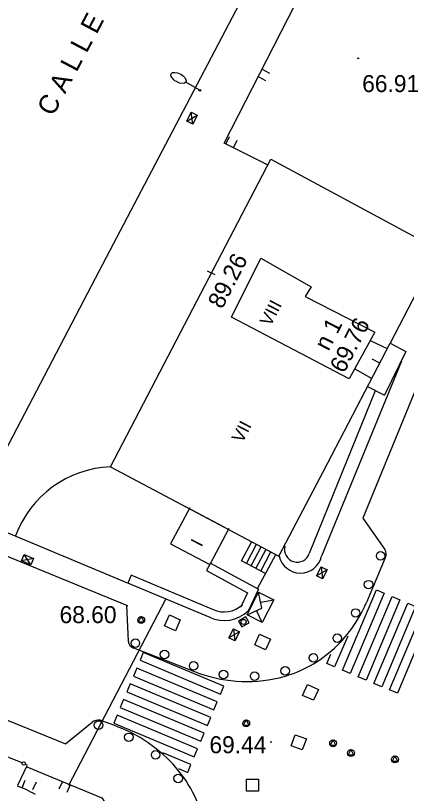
# Model space of a CAD drawing. Extents: x 506500 to 506851, y 4789550 to 4789800.
# Drawn here: x 506724.49 to 506747.46, y 4789636.69 to 4789682.42 of the extents above; entities that cross this region are included whole.
import ezdxf

# ---------------------------------------------------------------- set-up
doc = ezdxf.new("R2010")
doc.units = 0
for name, color, linetype in [('Alturas edific 1_500-TopEdi', 7, 'Continuous'), ('Arqueta alumbrado-SerAlu', 7, 'Continuous'), ('Arqueta de aguas-SerAgu', 7, 'Continuous'), ('Arqueta saneamiento-SerSan', 7, 'Continuous'), ('Barandilla metalica-UrbCer', 7, 'Continuous'), ('Borde puente-ViaPue', 7, 'Continuous'), ('Bordillo-UrbAce', 7, 'Continuous'), ('Buzon-UrbMob', 7, 'Continuous'), ('Calles de 2 orden 1_500-TopCal', 7, 'Continuous'), ('cota de alero-AltAlt', 7, 'Continuous'), ('cota punto 1_500 altimetria-AltAlt', 7, 'Continuous'), ('cota umbral-AltAlt', 7, 'Continuous'), ('Delim Alturas-UrbEdi', 7, 'Continuous'), ('Edif secundaria-UrbEdi', 7, 'Continuous'), ('Entrada en finca-UrbEdi', 7, 'Continuous'), ('Escalera publica-UrbAce', 7, 'Continuous'), ('Fachada-UrbEdi', 7, 'Continuous'), ('Farola-SerAlu', 7, 'Continuous'), ('Jardin bien definido-UrbJar', 7, 'Continuous'), ('Mojon de calle peatonal-ViaCal', 7, 'Continuous'), ('Muro de contencion-UrbCer', 7, 'Continuous'), ('Muro-UrbCer', 7, 'Continuous'), ('Numeros de portal 1_500-TopEdi', 7, 'Continuous'), ('Parquimetro OTA-SerCir', 7, 'Continuous'), ('Paso cebra peatones-SerCir', 7, 'Continuous'), ('punto 1_500 altimetria-AltAlt', 7, 'Continuous'), ('punto alero-AltAlt', 7, 'Continuous'), ('punto umbral-AltAlt', 7, 'Continuous'), ('Seto-UrbCer', 7, 'Continuous'), ('Soportal y Galeria-UrbEdi', 7, 'Continuous')]:
    doc.layers.add(name, color=color, linetype=linetype)

msp = doc.modelspace()

# ---------------------------------------------------------------- linework, layer by layer
at = {"layer": 'Arqueta alumbrado-SerAlu'}
for p, q in [((506734.902, 4789676.031), (506734.807, 4789676.746)), ((506734.544, 4789676.206), (506735.167, 4789676.571)), ((506725.395, 4789650.136), (506724.995, 4789650.737)), ((506725.549, 4789650.505), (506724.841, 4789650.368)), ((506742.805, 4789649.831), (506742.171, 4789649.486)), ((506742.451, 4789650.017), (506742.525, 4789649.3)), ((506737.647, 4789646.186), (506737.013, 4789645.841)), ((506737.293, 4789646.372), (506737.367, 4789645.655))]:
    msp.add_line(p, q, dxfattribs=at)
for points in [[(506734.807, 4789676.746), (506735.167, 4789676.571), (506734.902, 4789676.031), (506734.544, 4789676.206)], [(506724.841, 4789650.368), (506724.995, 4789650.737), (506725.549, 4789650.505), (506725.395, 4789650.136)], [(506742.525, 4789649.3), (506742.171, 4789649.486), (506742.451, 4789650.017), (506742.805, 4789649.831)], [(506737.367, 4789645.655), (506737.013, 4789645.841), (506737.293, 4789646.372), (506737.647, 4789646.186)]]:
    msp.add_lwpolyline(points, close=True, dxfattribs=at)
at = {"layer": 'Arqueta de aguas-SerAgu'}
for points in [[(506731.874, 4789647.08), (506731.703, 4789646.776), (506732.045, 4789646.776), (506731.874, 4789647.08)], [(506738.043, 4789641.005), (506737.872, 4789640.701), (506738.214, 4789640.701), (506738.043, 4789641.005)], [(506743.146, 4789639.833), (506742.975, 4789639.529), (506743.317, 4789639.529), (506743.146, 4789639.833)], [(506744.195, 4789639.26), (506744.024, 4789638.956), (506744.366, 4789638.956), (506744.195, 4789639.26)], [(506746.782, 4789638.888), (506746.611, 4789638.584), (506746.953, 4789638.584), (506746.782, 4789638.888)]]:
    msp.add_lwpolyline(points, dxfattribs=at)
for centre in [(506731.874, 4789646.88), (506738.043, 4789640.805), (506743.146, 4789639.633), (506744.195, 4789639.06), (506746.782, 4789638.688)]:
    msp.add_circle(centre, 0.2, dxfattribs=at)
at = {"layer": 'Arqueta saneamiento-SerSan'}
for points in [[(506733.882, 4789646.252), (506733.244, 4789646.541), (506733.534, 4789647.179), (506734.171, 4789646.89)], [(506739.178, 4789645.127), (506738.54, 4789645.416), (506738.83, 4789646.054), (506739.467, 4789645.765)], [(506741.995, 4789642.161), (506741.357, 4789642.45), (506741.647, 4789643.088), (506742.284, 4789642.799)], [(506741.338, 4789639.24), (506740.682, 4789639.484), (506740.927, 4789640.141), (506741.582, 4789639.897)], [(506738.062, 4789636.823), (506738.062, 4789637.523), (506738.762, 4789637.523), (506738.762, 4789636.823)]]:
    msp.add_lwpolyline(points, close=True, dxfattribs=at)
at = {"layer": 'Barandilla metalica-UrbCer'}
for points in [[(506722.29, 4789639.529), (506724.89, 4789638.479)], [(506725.07, 4789638.399), (506725.18, 4789638.359)]]:
    msp.add_lwpolyline(points, dxfattribs=at)
msp.add_circle((506724.969, 4789638.445), 0.1, dxfattribs=at)
at = {"layer": 'Borde puente-ViaPue'}
for p, q in [((506701.051, 4789661.63), (506731.11, 4789649.039)), ((506727.627, 4789637.175), (506733.323, 4789648.115))]:
    msp.add_line(p, q, dxfattribs=at)
at = {"layer": 'Bordillo-UrbAce'}
for p, q in [((506729.431, 4789667.429), (506762.252, 4789730.128)), ((506721.846, 4789652.951), (506729.431, 4789667.439)), ((506746.215, 4789650.534), (506745.104, 4789647.903)), ((506731.423, 4789645.237), (506735.003, 4789643.85))]:
    msp.add_line(p, q, dxfattribs=at)
for points in [[(506748.691, 4789662.139), (506744.887, 4789652.866), (506746.185, 4789651.032)], [(506731.116, 4789645.637), (506731.03, 4789647.745), (506699.32, 4789660.756)], [(506693.809, 4789653.29), (506727.428, 4789639.606), (506728.982, 4789640.883)]]:
    msp.add_lwpolyline(points, dxfattribs=at)
for centre, radius, start, end in [((506745.801, 4789650.759), 0.471, 331.538, 35.4915), ((506737.771, 4789651.051), 7.98, 311.6212, 336.7698), ((506731.581, 4789645.676), 0.467, 184.7176, 250.2665), ((506738.189, 4789650.726), 7.46, 283.8489, 310.8745), ((506738.077, 4789651.653), 8.387, 248.4968, 283.0757), ((506729.361, 4789640.287), 0.706, 82.3368, 122.4342), ((506724.226, 4789625.361), 16.477, 63.5702, 71.4987), ((506726.965, 4789632.007), 9.32, 46.3548, 60.4591), ((506728.019, 4789633.134), 7.778, 31.6395, 46.2462), ((506727.985, 4789633.107), 7.821, 15.6124, 31.6756)]:
    msp.add_arc(centre, radius, start, end, dxfattribs=at)
at = {"layer": 'Buzon-UrbMob'}
for p, q in [((506738.893, 4789647.928), (506739.661, 4789648.07)), ((506738.98, 4789646.733), (506738.643, 4789647.438))]:
    msp.add_line(p, q, dxfattribs=at)
msp.add_lwpolyline([(506738.98, 4789646.733), (506738.089, 4789647.187), (506738.77, 4789648.524), (506739.661, 4789648.07)], close=True, dxfattribs=at)
msp.add_lwpolyline([(506738.089, 4789647.187), (506738.964, 4789647.583), (506738.77, 4789648.524)], dxfattribs=at)
at = {"layer": 'Delim Alturas-UrbEdi'}
for p, q in [((506737.174, 4789664.684), (506738.897, 4789668.163)), ((506738.897, 4789668.163), (506741.85, 4789666.472)), ((506741.85, 4789666.472), (506741.508, 4789665.908)), ((506741.508, 4789665.908), (506745.601, 4789663.8)), ((506744.089, 4789661.063), (506737.174, 4789664.684)), ((506745.601, 4789663.8), (506744.089, 4789661.063)), ((506745.331, 4789663.311), (506746.321, 4789662.836)), ((506744.414, 4789661.651), (506745.421, 4789661.076))]:
    msp.add_line(p, q, dxfattribs=at)
at = {"layer": 'Edif secundaria-UrbEdi'}
for p, q in [((506734.727, 4789653.475), (506733.603, 4789651.355)), ((506734.428, 4789653.576), (506736.725, 4789652.359)), ((506737.024, 4789652.257), (506735.9, 4789650.137)), ((506733.603, 4789651.355), (506735.9, 4789650.137))]:
    msp.add_line(p, q, dxfattribs=at)
at = {"layer": 'Entrada en finca-UrbEdi'}
msp.add_line((506745.889, 4789661.992), (506745.445, 4789662.223), dxfattribs=at)
at = {"layer": 'Escalera publica-UrbAce'}
for p, q in [((506737.767, 4789650.362), (506738.364, 4789651.489)), ((506738.05, 4789650.212), (506738.647, 4789651.34)), ((506738.333, 4789650.062), (506738.93, 4789651.19)), ((506738.616, 4789649.912), (506739.213, 4789651.04)), ((506738.712, 4789648.73), (506739.778, 4789650.74)), ((506738.898, 4789649.762), (506739.495, 4789650.89))]:
    msp.add_line(p, q, dxfattribs=at)
at = {"layer": 'Fachada-UrbEdi'}
for p, q in [((506730.063, 4789655.891), (506739.482, 4789673.977)), ((506739.482, 4789673.977), (506749.355, 4789668.66)), ((506742.579, 4789655.628), (506746.501, 4789663.169)), ((506730.063, 4789655.891), (506739.965, 4789650.641)), ((506739.965, 4789650.641), (506742.579, 4789655.628))]:
    msp.add_line(p, q, dxfattribs=at)
msp.add_lwpolyline([(506749.355, 4789668.66), (506746.501, 4789663.169)], dxfattribs=at)
at = {"layer": 'Farola-SerAlu'}
msp.add_line((506735.278, 4789678.051), (506734.499, 4789678.502), dxfattribs=at)
msp.add_circle((506735.322, 4789678.026), 0.05, dxfattribs=at)
msp.add_ellipse((506734.067, 4789678.751), major_axis=(0.433, -0.25), ratio=0.5, dxfattribs=at)
at = {"layer": 'Jardin bien definido-UrbJar'}
for points in [[(506735.946, 4789650.224), (506735.708, 4789649.784), (506738.113, 4789648.486), (506737.697, 4789647.622)], [(506736.122, 4789647.485), (506731.283, 4789649.51), (506731.09, 4789649.049)]]:
    msp.add_lwpolyline(points, dxfattribs=at)
msp.add_arc((506736.748, 4789648.911), 1.557, 245.4297, 313.3122, dxfattribs=at)
at = {"layer": 'Mojon de calle peatonal-ViaCal'}
for centre in [(506745.939, 4789650.651), (506745.225, 4789648.963), (506744.47, 4789647.295), (506731.531, 4789645.516), (506743.392, 4789645.818), (506733.241, 4789644.854), (506741.989, 4789644.658), (506734.95, 4789644.192), (506736.709, 4789643.682), (506738.536, 4789643.579), (506740.329, 4789643.894), (506729.36, 4789640.702), (506731.143, 4789639.985), (506732.721, 4789638.953), (506734.043, 4789637.564)]:
    msp.add_circle(centre, 0.25, dxfattribs=at)
at = {"layer": 'Muro de contencion-UrbCer'}
msp.add_arc((506730.319, 4789649.686), 6.21, 92.3676, 159.8144, dxfattribs=at)
at = {"layer": 'Muro-UrbCer'}
for p, q in [((506738.971, 4789679.269), (506739.411, 4789679.039)), ((506738.741, 4789678.829), (506739.181, 4789678.599)), ((506736.841, 4789674.869), (506737.061, 4789675.319)), ((506737.291, 4789674.649), (506737.511, 4789675.089)), ((506739.181, 4789649.613), (506737.767, 4789650.362)), ((506724.87, 4789637.009), (506725.06, 4789637.469)), ((506725.5, 4789636.909), (506725.72, 4789637.359)), ((506727.24, 4789637.389), (506727.04, 4789636.929)), ((506727.7, 4789637.199), (506727.51, 4789636.739))]:
    msp.add_line(p, q, dxfattribs=at)
for points in [[(506739.301, 4789673.639), (506736.741, 4789674.919), (506744.271, 4789689.638), (506747.021, 4789688.648)], [(506724.62, 4789637.169), (506725.18, 4789638.329)], [(506725.16, 4789638.259), (506729.55, 4789636.429), (506731.92, 4789632.889), (506731.26, 4789626.319), (506730.21, 4789626.699)], [(506725.67, 4789636.629), (506725.53, 4789636.699), (506725.39, 4789636.769), (506725.25, 4789636.839), (506725.11, 4789636.909), (506724.96, 4789636.969), (506724.81, 4789637.029), (506724.67, 4789637.089), (506724.61, 4789637.109)]]:
    msp.add_lwpolyline(points, dxfattribs=at)
at = {"layer": 'Parquimetro OTA-SerCir'}
msp.add_lwpolyline([(506738.022, 4789647.064), (506737.584, 4789646.822), (506737.778, 4789646.472), (506738.216, 4789646.714)], close=True, dxfattribs=at)
msp.add_circle((506737.89, 4789646.77), 0.15, dxfattribs=at)
at = {"layer": 'Paso cebra peatones-SerCir'}
for points in [[(506746.155, 4789648.465), (506744.159, 4789643.741), (506743.699, 4789643.936), (506745.694, 4789648.659), (506746.155, 4789648.465)], [(506747.076, 4789648.076), (506745.08, 4789643.352), (506744.62, 4789643.546), (506746.616, 4789648.27), (506747.076, 4789648.076)], [(506747.997, 4789647.686), (506746.002, 4789642.963), (506745.541, 4789643.157), (506747.537, 4789647.881), (506747.997, 4789647.686)], [(506748.918, 4789647.297), (506746.923, 4789642.574), (506746.462, 4789642.768), (506748.458, 4789647.492), (506748.918, 4789647.297)], [(506744.003, 4789645.94), (506743.238, 4789644.13), (506742.778, 4789644.325), (506743.006, 4789644.865)], [(506731.804, 4789644.512), (506736.535, 4789642.53), (506736.728, 4789642.991), (506731.997, 4789644.973), (506731.804, 4789644.512)], [(506731.417, 4789643.59), (506736.148, 4789641.608), (506736.341, 4789642.069), (506731.61, 4789644.051), (506731.417, 4789643.59)], [(506731.031, 4789642.667), (506735.762, 4789640.686), (506735.955, 4789641.147), (506731.224, 4789643.128), (506731.031, 4789642.667)], [(506730.645, 4789641.745), (506735.376, 4789639.763), (506735.569, 4789640.224), (506730.838, 4789642.206), (506730.645, 4789641.745)], [(506730.258, 4789640.822), (506734.989, 4789638.841), (506735.182, 4789639.302), (506730.451, 4789641.284), (506730.258, 4789640.822)], [(506734.063, 4789638.145), (506734.603, 4789637.918), (506734.796, 4789638.38), (506733.145, 4789639.071)]]:
    msp.add_lwpolyline(points, dxfattribs=at)
at = {"layer": 'punto 1_500 altimetria-AltAlt'}
for p, q in [((506744.569, 4789679.916), (506744.669, 4789679.916)), ((506730.98, 4789647.745), (506731.08, 4789647.745)), ((506739.442, 4789639.725), (506739.542, 4789639.725))]:
    msp.add_line(p, q, dxfattribs=at)
at = {"layer": 'punto alero-AltAlt'}
for p, q in [((506736.219, 4789667.17), (506735.775, 4789667.4)), ((506735.882, 4789667.063), (506736.112, 4789667.507))]:
    msp.add_line(p, q, dxfattribs=at)
at = {"layer": 'punto umbral-AltAlt'}
msp.add_line((506745.889, 4789661.992), (506745.445, 4789662.223), dxfattribs=at)
at = {"layer": 'Seto-UrbCer'}
for p, q in [((506747.165, 4789662.095), (506742.469, 4789650.641)), ((506745.626, 4789660.353), (506741.75, 4789650.792)), ((506735.929, 4789647.024), (506731.09, 4789649.049))]:
    msp.add_line(p, q, dxfattribs=at)
msp.add_lwpolyline([(506735.946, 4789650.224), (506738.77, 4789648.699), (506738.147, 4789647.405)], dxfattribs=at)
for centre, radius, start, end in [((506741.038, 4789651.036), 0.753, 165.5244, 341.0456), ((506741.225, 4789650.911), 1.273, 191.7699, 347.7678), ((506736.748, 4789648.911), 2.057, 245.4297, 313.3122)]:
    msp.add_arc(centre, radius, start, end, dxfattribs=at)
at = {"layer": 'Soportal y Galeria-UrbEdi'}
msp.add_line((506745.175, 4789660.603), (506746.157, 4789660.108), dxfattribs=at)
msp.add_lwpolyline([(506746.501, 4789663.169), (506747.411, 4789662.679), (506746.157, 4789660.108)], dxfattribs=at)

# ---------------------------------------------------------------- texts
at = {"layer": 'Alturas edific 1_500-TopEdi'}
for s, p in [('VIII', (506739.467, 4789664.101)), ('VII', (506737.818, 4789657.244)), ('I', (506735.409, 4789651.136))]:
    msp.add_text(s, height=0.75, rotation=62.4934, dxfattribs=at).set_placement(p)
at = {"layer": 'Calles de 2 orden 1_500-TopCal'}
msp.add_text('C A L L E ', height=1.13, rotation=62.1246, dxfattribs=at).set_placement((506726.693, 4789676.448))
at = {"layer": 'cota de alero-AltAlt'}
msp.add_text('89.26', height=1, rotation=62.7758, dxfattribs=at).set_placement((506736.627, 4789665.117))
at = {"layer": 'cota punto 1_500 altimetria-AltAlt'}
for s, p in [('66.91', (506744.856, 4789677.921)), ('68.60', (506727.076, 4789646.7)), ('69.44', (506735.881, 4789639.049))]:
    msp.add_text(s, height=1, rotation=359.9988, dxfattribs=at).set_placement(p)
at = {"layer": 'cota umbral-AltAlt'}
msp.add_text('69.76', height=1, rotation=62.4423, dxfattribs=at).set_placement((506743.787, 4789661.338))
at = {"layer": 'Numeros de portal 1_500-TopEdi'}
msp.add_text('n 1', height=1, rotation=62.8439, dxfattribs=at).set_placement((506742.879, 4789662.648))

doc.saveas('drawing.dxf')
